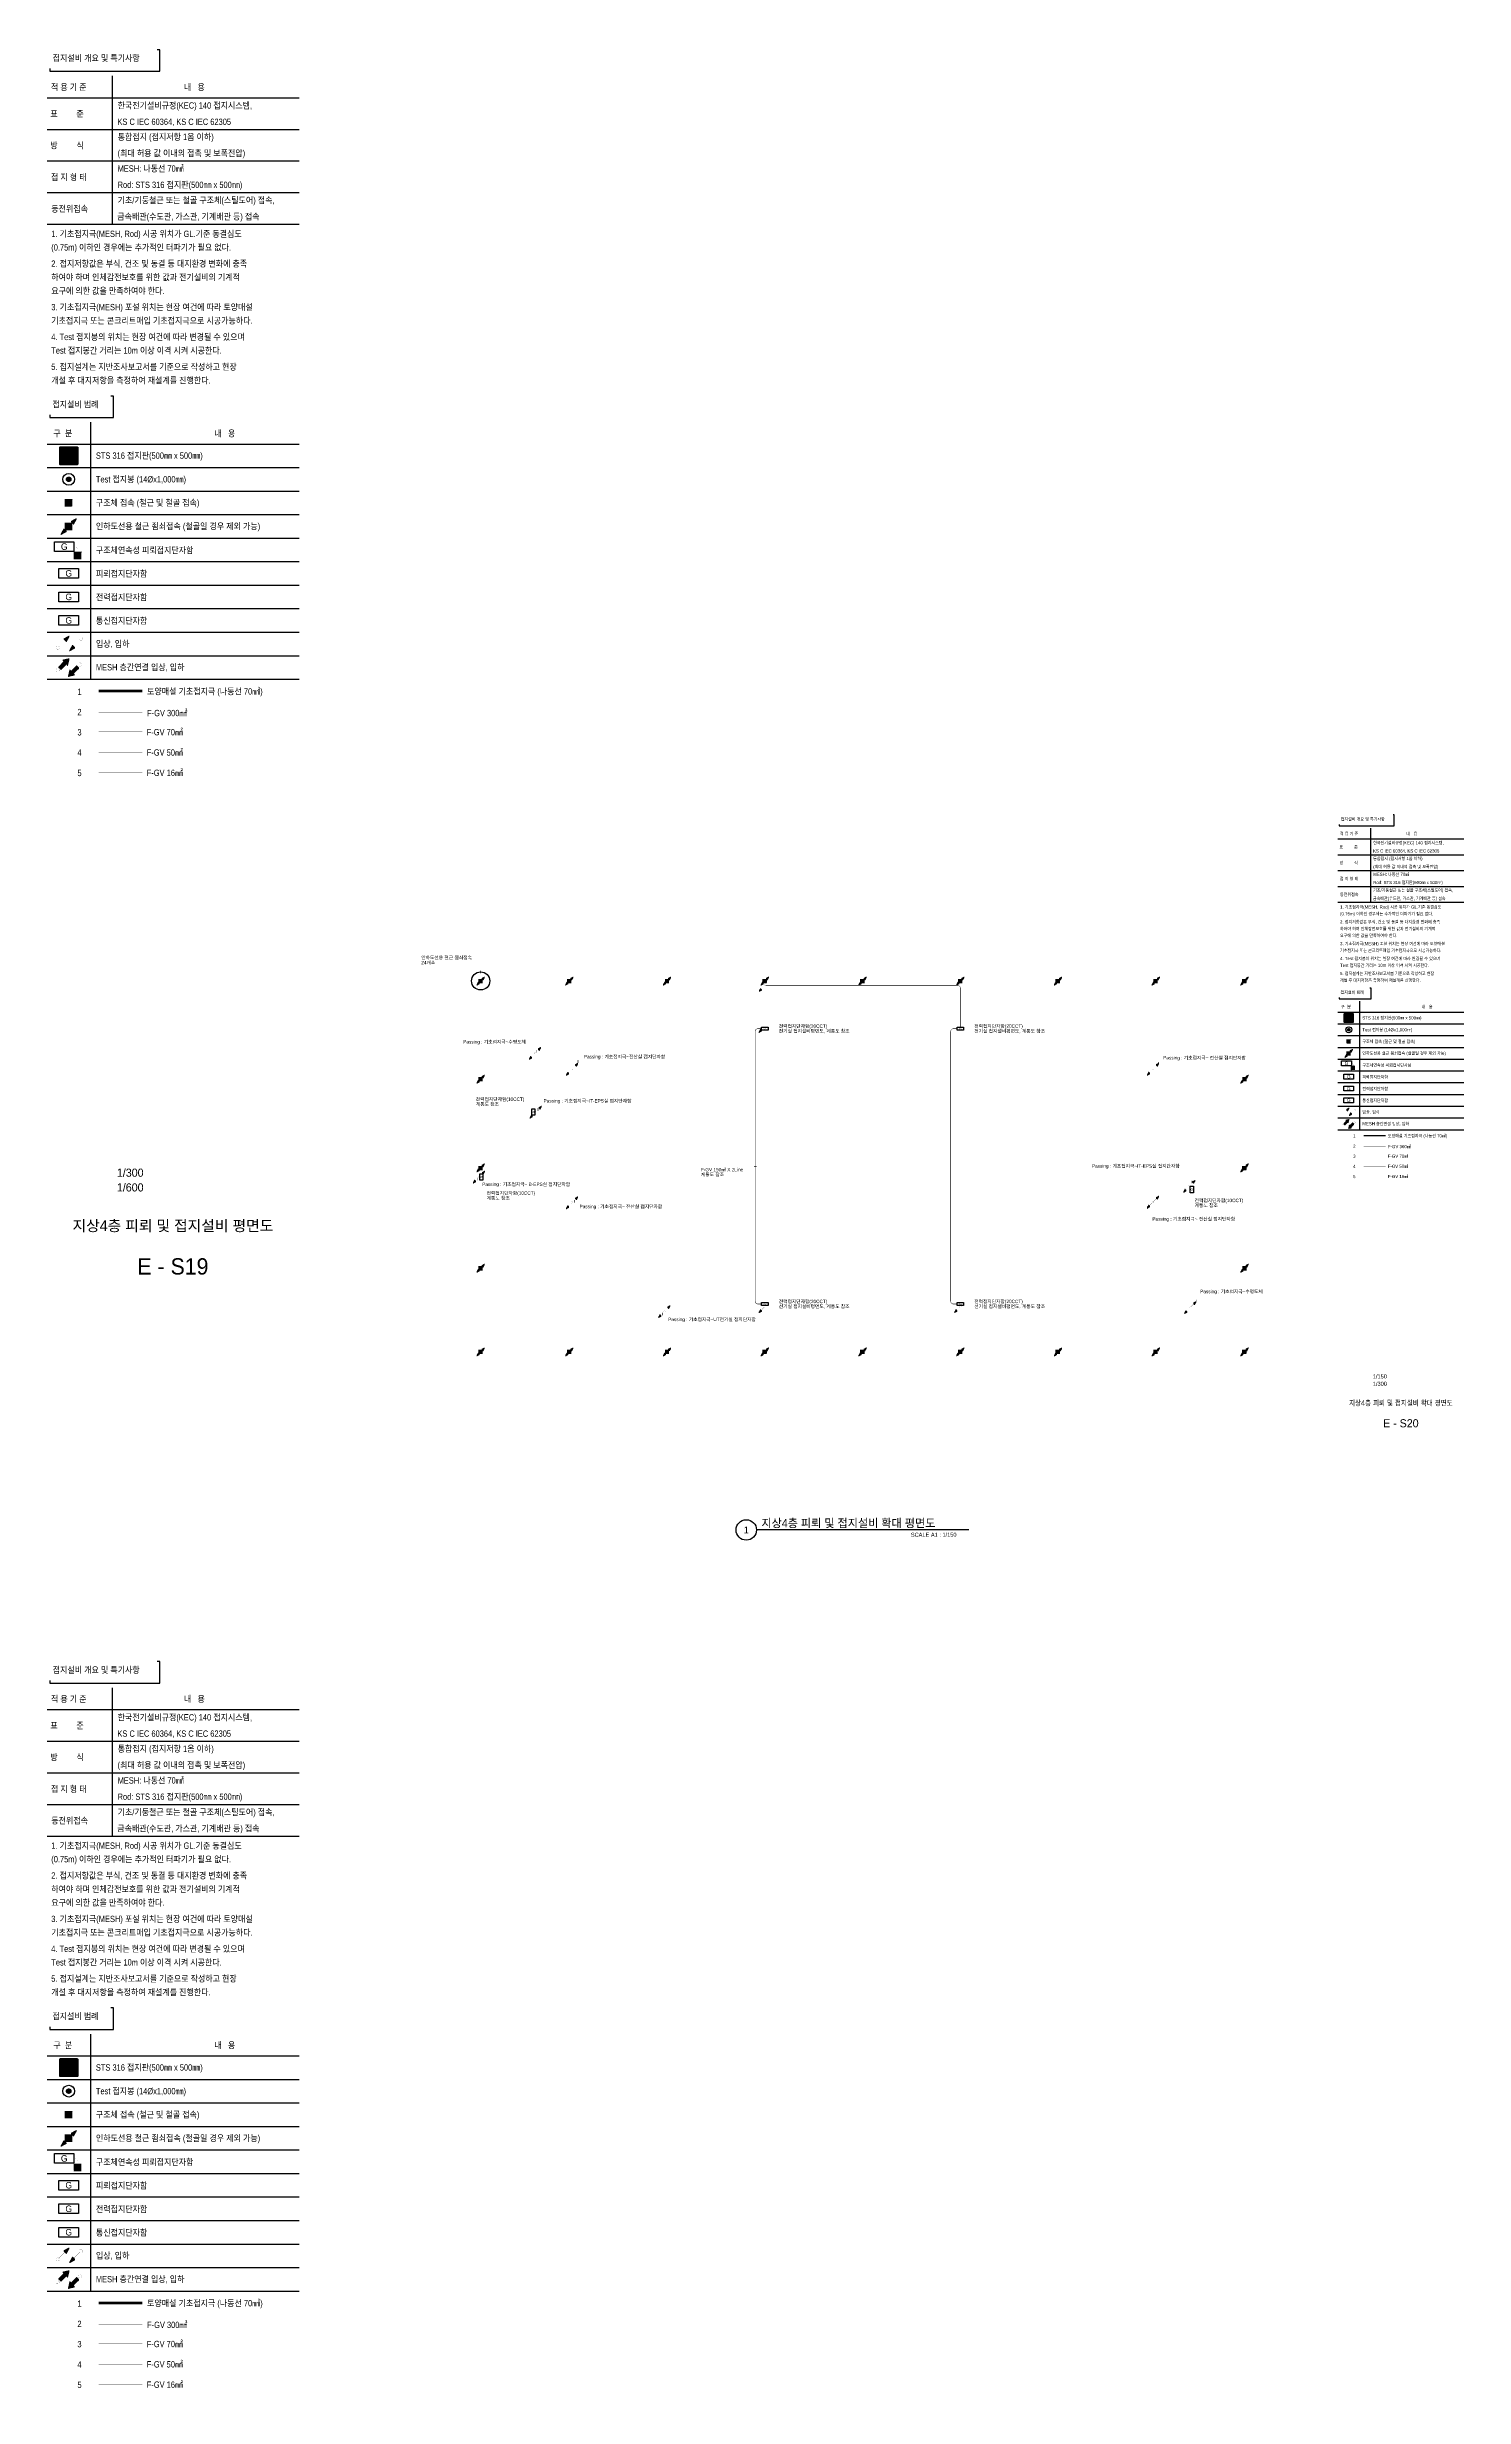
# Model space of a CAD drawing. Header units: millimetres. Extents: x 81900 to 502050, y -708375 to 1238700.
# Drawn here: x 219339 to 375900, y 266094 to 525900 of the extents above; entities that cross this region are included whole.
import ezdxf
from ezdxf.enums import TextEntityAlignment as Align

# ---------------------------------------------------------------- set-up
doc = ezdxf.new("R2010")
doc.units = ezdxf.units.MM
doc.header["$LTSCALE"] = 150
doc.set_wipeout_variables(frame=1)
for name, pattern in [('AM_ISO09W050', [22.5, 12, -1.5, 3, -1.5, 3, -1.5]), ('C2', [18.5, 13.5, -2, 1, -2]), ('HID', [2.3, 1.5, -0.8])]:
    doc.linetypes.add(name, pattern=pattern)
doc.layers.get('0').update_dxf_attribs({"lineweight": 0})
for name, color, linetype in [('------02 Etc Panel', 3, 'Continuous'), ('------99 Grounding and Lightning', 3, 'Continuous'), ('------99 Grounding_Grounding Terminal Board_E', 3, 'Continuous'), ('------99 Grounding_Grounding Terminal Board_T', 2, 'Continuous'), ('------99 Grounding_Mesh', 6, 'Continuous'), ('-----09 E-WIRE-GV', 2, 'Continuous'), ('-----20 General Symbol', 3, 'Continuous'), ('-----29 Cable Schedule', 1, 'Continuous'), ('-----29 Indicator', 1, 'Continuous'), ('-----30 Text', 2, 'Continuous'), ('-----41 Drawing Title', 2, 'Continuous'), ('-----42 Drawing Number', 2, 'Continuous'), ('-----43 Drawing Scale', 3, 'Continuous')]:
    doc.layers.add(name, color=color, linetype=linetype)
doc.styles.add('ELEC', font='')
doc.styles.get('ELEC').set_extended_font_data('Dotum')
pattern_1 = [(180, (845852.563, 610254.6404), (-1e-14, -6.25), [])]

# ---------------------------------------------------------------- blocks, each defined once
blk = doc.blocks.new('STS 316 접지판')
blk.add_wipeout([(-254, -276), (-270, -270), (-276, -254), (-276, 254), (-270, 270), (-254, 276), (254, 276), (270, 270), (276, 254), (276, -254), (270, -270), (254, -276)])
h = blk.add_hatch(color=256)
h.dxf.hatch_style = 1
h.set_gradient(color1=(132, 132, 132), color2=(214, 214, 214), tint=1, name='SPHERICAL')
edge = h.paths.add_edge_path()
edge.add_line((-254, 276), (254, 276))
edge.add_arc((254, 254), 22.1, 0, 90, ccw=False)
edge.add_line((276, 254), (276, -254))
edge.add_arc((254, -254), 22.1, 270, 360, ccw=False)
edge.add_line((254, -276), (-254, -276))
edge.add_arc((-254, -254), 22.1, 180, 270, ccw=False)
edge.add_line((-276, -254), (-276, 254))
edge.add_arc((-254, 254), 22.1, 90, 180, ccw=False)
h.paths.add_polyline_path([(-169, 221), (169, 221, -0.668179), (173, 212), (-165, 212, -1.496606)], flags=16)
h.paths.add_polyline_path([(221, 169), (221, -169, -0.668179), (212, -173), (212, 165, -1.496606)], flags=16)
h.paths.add_polyline_path([(-173, -212), (165, -212, -1.496606), (169, -221), (-169, -221, -0.668179)], flags=16)
h.paths.add_polyline_path([(-221, 169, 0.022626), (-52, 0, 1.473564), (-43, 4, 0.045564)], flags=16)
h = blk.add_hatch(color=256)
h.set_gradient(color1=(255, 255, 255), tint=1, name='SPHERICAL')
edge = h.paths.add_edge_path()
edge.add_arc((-232, 232), 22.1, 0, 360)
edge = h.paths.add_edge_path()
edge.add_arc((-78, 249), 16.6, 0, 360)
edge = h.paths.add_edge_path()
edge.add_arc((78, 249), 16.6, 0, 360)
edge = h.paths.add_edge_path()
edge.add_arc((232, 232), 22.1, 0, 360)
edge = h.paths.add_edge_path()
edge.add_arc((249, -77), 16.6, 0, 360)
edge = h.paths.add_edge_path()
edge.add_arc((249, 77), 16.6, 0, 360)
edge = h.paths.add_edge_path()
edge.add_arc((-78, -249), 16.6, 0, 360)
edge = h.paths.add_edge_path()
edge.add_arc((78, -249), 16.6, 0, 360)
edge = h.paths.add_edge_path()
edge.add_arc((232, -232), 22.1, 0, 360)
edge = h.paths.add_edge_path()
edge.add_arc((-232, -232), 22.1, 0, 360)
edge = h.paths.add_edge_path()
edge.add_arc((-249, -77), 16.6, 0, 360)
edge = h.paths.add_edge_path()
edge.add_arc((-249, 77), 16.6, 0, 360)
edge = h.paths.add_edge_path()
edge.add_arc((0, 0), 22.1, 0, 360)
h = blk.add_hatch(color=256)
h.set_gradient(color1=(255, 255, 255), tint=1, name='SPHERICAL')
edge = h.paths.add_edge_path()
edge.add_arc((-249, -77), 16.6, 0, 360)
edge = h.paths.add_edge_path()
edge.add_arc((-249, 77), 16.6, 0, 360)
edge = h.paths.add_edge_path()
edge.add_arc((-232, 232), 22.1, 0, 360)
edge = h.paths.add_edge_path()
edge.add_arc((-78, 249), 16.6, 0, 360)
edge = h.paths.add_edge_path()
edge.add_arc((78, 249), 16.6, 0, 360)
edge = h.paths.add_edge_path()
edge.add_arc((0, 0), 22.1, 0, 360)
edge = h.paths.add_edge_path()
edge.add_arc((232, 232), 22.1, 0, 360)
h = blk.add_hatch(color=256)
h.set_gradient(color1=(132, 132, 132), one_color=1, tint=1, name='SPHERICAL')
edge = h.paths.add_edge_path()
edge.add_arc((0, 0), 22.1, 0, 360)
for points in [[(-254, 276), (254, 276, -0.414214), (276, 254), (276, -254, -0.414214), (254, -276), (-254, -276, -0.414214), (-276, -254), (-276, 254, -0.414214), (-254, 276, 0.033225)], [(-221, -169), (-221, 169, -0.668179), (-212, 173), (-43, 4, -0.414214), (-43, -4), (-212, -173, -0.668179), (-221, -169, -0.016281)], [(-169, 221), (169, 221, -0.668179), (173, 212), (4, 43, -0.414214), (-4, 43), (-173, 212, -0.668179), (-169, 221, -0.016281)], [(221, -169), (221, 169, 0.668179), (212, 173), (43, 4, 0.414214), (43, -4), (212, -173, 0.668179), (221, -169, 0.016281)], [(-169, -221), (169, -221, 0.668179), (173, -212), (4, -43, 0.414214), (-4, -43), (-173, -212, 0.668179), (-169, -221, 0.016281)]]:
    blk.add_lwpolyline(points, format="xyb")
for centre, radius in [((-249, 77), 16.6), ((-232, 232), 22.1), ((-78, 249), 16.6), ((0, 0), 22.1), ((78, 249), 16.6), ((232, 232), 22.1), ((249, 77), 16.6), ((-249, -77), 16.6), ((-232, -232), 22.1), ((-78, -249), 16.6), ((78, -249), 16.6), ((232, -232), 22.1), ((249, -77), 16.6)]:
    blk.add_circle(centre, radius)
blk = doc.blocks.new('구조체접속')
h = blk.add_hatch()
h.set_pattern_fill('ANGLE', color=1, scale=200)
h.set_pattern_definition([(0, (0, 0), (0, 55), [40, -15]), (90, (0, 0), (-55, 3e-15), [40, -15])])
h.paths.add_polyline_path([(168, 168), (-168, 168), (-168, -168), (168, -168)])
at = {"color": 1}
for p, q in [((166, 168), (168, 166)), ((-168, -166), (-166, -168))]:
    blk.add_line(p, q, dxfattribs=at)
at = {"color": 1, "const_width": 2}
blk.add_lwpolyline([(168, 168), (-168, 168), (-168, -168), (168, -168)], close=True, dxfattribs=at)
blk = doc.blocks.new("'인하도선용 수직철근 또는 철골")
h = blk.add_hatch()
h.set_pattern_fill('ANSI31', color=256, scale=50, angle=135)
h.set_pattern_definition(pattern_1)
h.paths.add_polyline_path([(291, 293), (180, 89), (88, 181)])
h = blk.add_hatch()
h.set_pattern_fill('ANSI31', color=256, scale=50, angle=135)
h.set_pattern_definition(pattern_1)
h.paths.add_polyline_path([(-291, -293), (-180, -89), (-88, -181)])
at = {"const_width": 3.93}
for points in [[(293, 293), (181, 88), (88, 181), (293, 293)], [(-293, -293), (-181, -88), (-88, -181), (-293, -293)]]:
    blk.add_lwpolyline(points, dxfattribs=at)
at = {"xscale": 0.8, "yscale": 0.8, "zscale": 0.8}
blk.add_blockref('구조체접속', (0, 0), dxfattribs=at)
blk = doc.blocks.new('입상입하1')
h = blk.add_hatch()
h.set_pattern_fill('ANSI31', color=256, scale=50, angle=135)
h.set_pattern_definition([(180, (845993.8846, 610394.13), (-1e-14, -6.25), [])])
h.paths.add_polyline_path([(432, 432), (321, 228), (229, 321)])
at = {"const_width": 3.93}
blk.add_lwpolyline([(0, 61, -1), (0, -61, -1), (0, 61)], format="xyb", dxfattribs=at)
for points in [[(43, 43), (275, 275)], [(434, 433), (322, 227), (229, 321), (434, 433)]]:
    blk.add_lwpolyline(points, dxfattribs=at)
blk = doc.blocks.new('입상입하2')
h = blk.add_hatch()
h.set_pattern_fill('ANSI31', color=256, scale=100, angle=135)
h.set_pattern_definition([(180, (0, 0), (-2e-14, -12.5), [])])
h.paths.add_polyline_path([(326, 242), (377, 192), (433, 433), (192, 377), (242, 326), (39, 124), (124, 39)])
at = {"const_width": 3.93}
blk.add_lwpolyline([(0, 61, -1), (0, -61, -1), (0, 61)], format="xyb", dxfattribs=at)
blk.add_lwpolyline([(377, 192), (326, 242), (124, 39), (39, 124), (242, 326), (192, 377), (433, 433)], close=True, dxfattribs=at)
blk = doc.blocks.new('A$Cbdca0f5f')
at = {"color": 0}
blk.add_lwpolyline([(-360, -360), (-360, 0), (360, 0), (360, -360)], close=True, dxfattribs=at)
at = {"color": 0, "style": 'ELEC'}
blk.add_text('G', height=240, dxfattribs=at).set_placement((0, -180), align=Align.MIDDLE)
blk = doc.blocks.new('구조체연속성 TEST 단자함')
at = {"const_width": 2}
blk.add_lwpolyline([(491, -200), (491, -100, 0.414214), (391, 0), (360, 0)], format="xyb", dxfattribs=at)
at = {"layer": '------99 Grounding_Grounding Terminal Board_E'}
blk.add_blockref('A$Cbdca0f5f', (0, 180), dxfattribs=at)
at = {"xscale": 0.8, "yscale": 0.8, "zscale": 0.8}
blk.add_blockref('구조체접속', (491, -334), dxfattribs=at)
blk = doc.blocks.new('접지봉')
at = {"linetype": 'HID', "ltscale": 200}
h = blk.add_hatch(color=256, dxfattribs=at)
h.dxf.hatch_style = 1
edge = h.paths.add_edge_path()
edge.add_arc((0, 0), 102, 0, 360)
blk.add_circle((0, 0), 271)
blk.add_circle((0, 0), 102, dxfattribs=at)
blk = doc.blocks.new('A13')
blk.add_lwpolyline([(-300, 0), (-300, 300), (300, 300), (300, 0)], close=True)
at = {"style": 'ELEC'}
blk.add_text('G', height=200, dxfattribs=at).set_placement((0, 150), align=Align.MIDDLE)
blk = doc.blocks.new('A$C8673a4d5')
blk.add_wipeout([(-32961, -46990), (-32961, -49363), (-32661, -49363), (-32661, -49663), (-25624, -49663), (-25624, -47290), (-25924, -47290), (-25924, -46990)]).dxf.layer = '-----29 Cable Schedule'
blk.add_wipeout([(-32961, -50192), (-5100, -50192), (-5100, -90305), (-32961, -90305)]).dxf.layer = '-----29 Cable Schedule'
at = {"layer": '-----29 Cable Schedule'}
blk.add_lwpolyline([(-32661, -49363), (-32661, -49663), (-25624, -49663), (-25624, -47290), (-25924, -47290)], dxfattribs=at)
blk.add_wipeout([(-32961, -46990), (-25924, -46990), (-25924, -49363), (-32961, -49363)]).dxf.layer = '-----29 Cable Schedule'
at = {"layer": '-----30 Text', "style": 'ELEC', "width": 0.9}
blk.add_text('접지설비 범례', height=700, dxfattribs=at).set_placement((-32369, -48206), align=Align.MIDDLE_LEFT)
blk.add_wipeout([(-32961, -50193), (-5100, -50193), (-5100, -90306), (-32961, -90306)]).dxf.layer = '-----29 Cable Schedule'
at = {"layer": '-----09 E-WIRE-GV', "color": 6, "linetype": 'AM_ISO09W050', "ltscale": 0.5, "const_width": 300}
blk.add_lwpolyline([(-27238, -79908), (-22438, -79908)], dxfattribs=at)
at = {"layer": '-----09 E-WIRE-GV', "color": 1, "linetype": 'C2', "ltscale": 0.5, "const_width": 30}
blk.add_lwpolyline([(-27238, -82304), (-22438, -82304)], dxfattribs=at)
at = {"layer": '-----09 E-WIRE-GV', "color": 3, "linetype": 'C2', "ltscale": 0.5, "const_width": 30}
blk.add_lwpolyline([(-27238, -84417), (-22438, -84417)], dxfattribs=at)
at = {"layer": '-----09 E-WIRE-GV', "color": 4, "linetype": 'C2', "ltscale": 0.5, "const_width": 30}
blk.add_lwpolyline([(-27238, -86664), (-22438, -86664)], dxfattribs=at)
at = {"layer": '-----09 E-WIRE-GV', "color": 2, "linetype": 'C2', "ltscale": 0.5, "const_width": 30}
blk.add_lwpolyline([(-27238, -88912), (-22438, -88912)], dxfattribs=at)
at = {"layer": '-----29 Cable Schedule'}
blk.add_line((-28161, -50193), (-28161, -78593), dxfattribs=at)
for points in [[(-32961, -52593), (-5100, -52593)], [(-32961, -55193), (-5100, -55193)], [(-32961, -57793), (-5100, -57793)], [(-32961, -60393), (-5100, -60393)], [(-32961, -62993), (-5100, -62993)], [(-32961, -65593), (-5100, -65593)], [(-32961, -68193), (-5100, -68193)], [(-32961, -70793), (-5100, -70793)], [(-32961, -73393), (-5100, -73393)], [(-32961, -75993), (-5100, -75993)], [(-32961, -78593), (-5100, -78593)]]:
    blk.add_lwpolyline(points, dxfattribs=at)
at = {"layer": '------99 Grounding and Lightning'}
for name, p, xscale, yscale, zscale in [('구조체접속', (-30561, -59093), 2.4, 2.4, 2.4), ("'인하도선용 수직철근 또는 철골", (-30561, -61693), 3, 3, 3), ('구조체연속성 TEST 단자함', (-31062, -63931), 3, 3, 3)]:
    blk.add_blockref(name, p, dxfattribs=dict(at, xscale=xscale, yscale=yscale, zscale=zscale))
at = {"layer": '------99 Grounding_Grounding Terminal Board_E', "xscale": 3, "yscale": 3, "zscale": 3}
for p in [(-30561, -66353), (-30561, -68953)]:
    blk.add_blockref('A$Cbdca0f5f', p, dxfattribs=at)
at = {"layer": '------99 Grounding_Grounding Terminal Board_T', "xscale": 3.6, "yscale": 3.6, "zscale": 3.6}
blk.add_blockref('A13', (-30561, -72633), dxfattribs=at)
at = {"layer": '-----20 General Symbol', "xscale": 3, "yscale": 3, "zscale": 3}
for name, p in [('입상입하1', (-31786, -75095)), ('입상입하2', (-31798, -77616))]:
    blk.add_blockref(name, p, dxfattribs=at)
at = {"layer": '-----20 General Symbol', "xscale": 3, "yscale": 3, "zscale": 3, "rotation": 179.9999999997969}
for name, p in [('입상입하1', (-29184, -74140)), ('입상입하2', (-29324, -76969))]:
    blk.add_blockref(name, p, dxfattribs=at)
at = {"layer": '-----30 Text', "style": 'ELEC', "width": 0.9}
for s, p in [('내   용', (-14473, -51422)), ('STS 316 접지판(500㎜ x 500㎜)', (-27561, -53875)), ('Test 접지봉 (14Øx1,000㎜)', (-27561, -56493)), ('구조체 접속 (철근 및 철골 접속)', (-27561, -59083)), ('인하도선용 철근 죔쇠접속 (철골일 경우 제외 가능)', (-27561, -61683)), ('구조체연속성 피뢰접지단자함', (-27561, -64331)), ('피뢰접지단자함', (-27561, -66931)), ('전력접지단자함', (-27561, -69531)), ('통신접지단자함', (-27561, -72131)), ('입상, 입하', (-27561, -74675)), ('MESH 층간연결 입상, 입하', (-27561, -77275)), ('토양매설 기초접지극 (나동선 70㎟)', (-21904, -79938)), ('F-GV 300㎟ ', (-21904, -82333)), ('F-GV 70㎟', (-21940, -84447)), ('F-GV 50㎟', (-21940, -86694)), ('F-GV 16㎟', (-21940, -88941))]:
    blk.add_text(s, height=700, dxfattribs=at).set_placement(p, align=Align.MIDDLE_LEFT)
blk.add_wipeout([(-32961, -11903), (-5100, -11903), (-5100, -46690), (-32961, -46690)]).dxf.layer = '-----29 Cable Schedule'
at = {"layer": '------99 Grounding_Mesh', "xscale": 3.6, "yscale": 3.6, "zscale": 3.6}
blk.add_blockref('STS 316 접지판', (-30561, -53893), dxfattribs=at)
for points, layer in [([(-32961, -11903), (-5100, -11903), (-5100, -46690), (-32961, -46690)], '-----29 Cable Schedule'), ([(-30090, -82689), (-30090, -81716), (-29247, -81229), (-28404, -81716), (-28404, -82689), (-29247, -83176)], '-----29 Indicator'), ([(-30090, -89431), (-30090, -88457), (-29247, -87970), (-28404, -88457), (-28404, -89431), (-29247, -89917)], '-----29 Indicator')]:
    blk.add_wipeout(points).dxf.layer = layer
at = {"layer": '-----29 Cable Schedule'}
for points in [[(-32961, -14303), (-5100, -14303)], [(-32961, -17803), (-5100, -17803)], [(-32961, -21303), (-5100, -21303)], [(-32961, -24803), (-5100, -24803)], [(-32961, -28303), (-5100, -28303)]]:
    blk.add_lwpolyline(points, dxfattribs=at)
at = {"layer": '------99 Grounding and Lightning', "xscale": 2.4, "yscale": 2.4, "zscale": 2.4}
blk.add_blockref('접지봉', (-30561, -56493), dxfattribs=at)
at = {"layer": '-----30 Text', "style": 'ELEC', "width": 0.9}
for s, p in [('적 용 기 준', (-32525, -13133)), ('내   용', (-17834, -13133)), ('한국전기설비규정(KEC) 140 접지시스템,', (-25161, -15165)), ('표         준', (-32594, -16073)), ('KS C IEC 60364, KS C IEC 62305', (-25182, -16965)), ('방         식', (-32594, -19573)), ('통합접지 (접지저항 1옴 이하)', (-25161, -18636)), ('(최대 허용 값 이내의 접촉 및 보폭전압)', (-25161, -20436)), ('접 지 형 태', (-32525, -23091)), ('MESH: 나동선 70㎟', (-25161, -22136)), ('기초/기둥철근 또는 철골 구조체(스틸도어) 접속,', (-25161, -25644)), ('Rod: STS 316 접지판(500㎜ x 500㎜)', (-25161, -23936)), ('등전위접속', (-32491, -26583)), ('금속배관(수도관, 가스관, 기계배관 등) 접속', (-25197, -27444)), ('(0.75m) 이하인 경우에는 추가적인 터파기가 필요 없다.', (-32491, -30853)), ('1. 기초접지극(MESH, Rod) 시공 위치가 GL.기준 동결심도', (-32491, -29353)), ('하여야 하며 인체감전보호를 위한 값과 전기설비의 기계적 ', (-32491, -34153)), ('2. 접지저항값은 부식, 건조 및 동결 등 대지환경 변화에 충족', (-32491, -32653)), ('요구에 의한 값을 만족하여야 한다.', (-32491, -35653)), ('3. 기초접지극(MESH) 포설 위치는 현장 여건에 따라 토양매설', (-32491, -37453)), ('기초접지극 또는 콘크리트매입 기초접지극으로 시공가능하다.', (-32491, -38953)), ('4. Test 접지봉의 위치는 현장 여건에 따라 변경될 수 있으며', (-32491, -40753)), ('Test 접지봉간 거리는 10m 이상 이격 시켜 시공한다.', (-32491, -42253)), ('5. 접지설계는 지반조사보고서를 기준으로 작성하고 현장 ', (-32491, -44053)), ('개설 후 대지저항을 측정하여 재설계를 진행한다.', (-32491, -45553)), ('구  분', (-32253, -51408))]:
    blk.add_text(s, height=700, dxfattribs=at).set_placement(p, align=Align.MIDDLE_LEFT)
for points, layer in [([(-32961, -8700), (-32961, -11074), (-32661, -11074), (-32661, -11374), (-20506, -11374), (-20506, -9000), (-20806, -9000), (-20806, -8700)], '-----29 Cable Schedule'), ([(-30090, -80442), (-30090, -79468), (-29247, -78982), (-28404, -79468), (-28404, -80442), (-29247, -80929)], '-----29 Indicator'), ([(-30090, -87183), (-30090, -86210), (-29247, -85723), (-28404, -86210), (-28404, -87183), (-29247, -87670)], '-----29 Indicator')]:
    blk.add_wipeout(points).dxf.layer = layer
at = {"layer": '-----29 Cable Schedule'}
blk.add_lwpolyline([(-32661, -11074), (-32661, -11374), (-20506, -11374), (-20506, -9000), (-20806, -9000)], dxfattribs=at)
at = {"layer": '-----30 Text', "style": 'ELEC', "width": 0.9}
for s, p in [('1', (-29603, -79979)), ('5', (-29603, -88960))]:
    blk.add_text(s, height=700, dxfattribs=at).set_placement(p, align=Align.MIDDLE_LEFT)
blk.add_wipeout([(-30090, -84936), (-30090, -83963), (-29247, -83476), (-28404, -83963), (-28404, -84936), (-29247, -85423)]).dxf.layer = '-----29 Indicator'
for s, p in [('2', (-29603, -82226)), ('3', (-29603, -84465)), ('4', (-29603, -86713))]:
    blk.add_text(s, height=700, dxfattribs=at).set_placement(p, align=Align.MIDDLE_LEFT)
blk.add_wipeout([(-32961, -8700), (-20806, -8700), (-20806, -11074), (-32961, -11074)]).dxf.layer = '-----29 Cable Schedule'
at = {"layer": '-----29 Cable Schedule'}
blk.add_lwpolyline([(-25761, -11903), (-25761, -28303)], dxfattribs=at)
at = {"layer": '-----30 Text', "style": 'ELEC', "width": 0.9}
blk.add_text('접지설비 개요 및 특기사항', height=700, dxfattribs=at).set_placement((-32331, -9925), align=Align.MIDDLE_LEFT)
blk = doc.blocks.new('C01')
blk.add_lwpolyline([(-300, 0), (-300, 300), (300, 300), (300, 0)], close=True)
at = {"style": 'ELEC'}
blk.add_text('G', height=200, dxfattribs=at).set_placement((0, 150), align=Align.MIDDLE)

msp = doc.modelspace()

# ---------------------------------------------------------------- linework, layer by layer
at = {"layer": '-----09 E-WIRE-GV', "color": 1, "linetype": 'C2', "ltscale": 0.3, "const_width": 50}
msp.add_lwpolyline([(319890, 417370), (319490, 417370, 0.4142136), (319190, 417070), (319190, 387230, 0.4142136), (319490, 386930), (319890, 386930)], format="xyb", dxfattribs=at)
at = {"layer": '-----29 Indicator', "elevation": 0}
msp.add_lwpolyline([(273035, 415889, 0, 0, 0), (273420, 415889, 0, 0, 0), (273420, 415026, 64.2, 64.2, 0), (273420, 414726, 0, 0, 0)], format="xyseb", dxfattribs=at)
at = {"layer": '-----29 Indicator'}
msp.add_lwpolyline([(296577, 402150, 0, 0, 0), (297440, 402150, 64.2, 64.2, 0), (297740, 402150, 0, 0, 0)], format="xyseb", dxfattribs=at)
at = {"layer": '-----41 Drawing Title', "color": 7}
msp.add_line((321173, 361950), (297727, 361950), dxfattribs=at)
msp.add_circle((296602, 361950), 1125, dxfattribs=at)

# ---------------------------------------------------------------- block references
at = {"layer": '------02 Etc Panel', "xscale": 1.199999999953434, "yscale": 1.199999999953434, "zscale": 1.199999999953434}
for p in [(298650, 417190), (320250, 417190)]:
    msp.add_blockref('C01', p, dxfattribs=at)
at = {"layer": '------02 Etc Panel', "xscale": 1.199999999953434, "yscale": 1.199999999953434, "zscale": 1.199999999953434, "rotation": 90}
for p in [(273250, 408161), (267510, 400970), (346010, 399599)]:
    msp.add_blockref('C01', p, dxfattribs=at)
at = {"layer": '------99 Grounding and Lightning', "xscale": 1.5, "yscale": 1.5, "zscale": 1.5}
for p in [(267253, 422647), (277050, 422650), (287850, 422650), (298650, 422650), (309450, 422650), (320250, 422650), (331050, 422650), (341850, 422650), (351647, 422647), (267253, 411803), (351653, 411803), (267250, 402000), (351650, 402000), (267253, 390903), (351653, 390903), (267253, 381653), (277050, 381650), (287850, 381653), (298650, 381653), (309450, 381653), (320250, 381653), (331050, 381650), (341850, 381650), (351647, 381653)]:
    msp.add_blockref("'인하도선용 수직철근 또는 철골", p, dxfattribs=at)
at = {"layer": '-----20 General Symbol', "xscale": 1.5, "yscale": 1.5, "zscale": 1.5, "rotation": 180}
for p in [(298650, 422158), (273253, 414647), (277358, 412900), (341542, 412900), (273342, 408161), (267058, 400970), (277358, 398142), (341542, 398208), (345558, 399959), (287545, 386107), (345653, 386544)]:
    msp.add_blockref('입상입하1', p, dxfattribs=at)
at = {"layer": '-----20 General Symbol', "xscale": 1.5, "yscale": 1.5, "zscale": 1.5}
for p in [(273253, 414647), (277358, 412900), (341542, 412900), (273342, 408161), (267058, 400970), (345558, 399959), (277358, 398142), (341542, 398208), (345653, 386547), (287545, 386107)]:
    msp.add_blockref('입상입하1', p, dxfattribs=at)
at = {"layer": '-----29 Cable Schedule'}
for p in [(252300, 534600), (252300, 356400)]:
    msp.add_blockref('A$C8673a4d5', p, dxfattribs=at)
at = {"layer": '-----29 Cable Schedule', "xscale": 0.5, "yscale": 0.5, "zscale": 0.5}
msp.add_blockref('A$C8673a4d5', (378450, 445500), dxfattribs=at)

# ---------------------------------------------------------------- texts
at = {"layer": '-----41 Drawing Title', "style": 'ELEC'}
msp.add_text('지상4층 피뢰 및 접지설비 평면도', height=1200, dxfattribs=at).set_placement((233250, 395590), align=Align.MIDDLE_CENTER)
at = {"layer": '-----41 Drawing Title', "style": 'ELEC', "width": 0.85}
msp.add_text('지상4층 피뢰 및 접지설비 확대 평면도', height=600, dxfattribs=at).set_placement((368925, 375995), align=Align.MIDDLE_CENTER)
at = {"layer": '-----41 Drawing Title', "color": 7, "style": 'ELEC'}
msp.add_text('1', height=750, dxfattribs=at).set_placement((296602, 361950), align=Align.MIDDLE)
at = {"layer": '-----41 Drawing Title', "color": 2, "style": 'ELEC'}
msp.add_text('지상4층 피뢰 및 접지설비 확대 평면도', height=900, dxfattribs=at).set_placement((298267, 362250))
at = {"layer": '-----41 Drawing Title', "style": 'ELEC'}
msp.add_text('SCALE A1 : 1/150', height=450, dxfattribs=at).set_placement((319831, 361200), align=Align.RIGHT)
at = {"layer": '-----42 Drawing Number', "style": 'ELEC'}
for s, height, p in [('E - S19', 1800, (233250, 391090)), ('E - S20', 900, (368925, 373745))]:
    msp.add_text(s, height=height, dxfattribs=at).set_placement(p, align=Align.MIDDLE_CENTER)
at = {"layer": '-----43 Drawing Scale', "style": 'ELEC'}
for s, height, p in [('1/300', 900, (227060, 401000)), ('1/600', 900, (227060, 399370)), ('1/150', 450, (365830, 378700)), ('1/300', 450, (365830, 377885))]:
    msp.add_text(s, height=height, dxfattribs=at).set_placement(p)

# ---------------------------------------------------------------- wipeouts: each hides what was drawn before it
for points in [[(300010, 387555), (308907, 387555), (308907, 386305), (300010, 386305)], [(321610, 387555), (330507, 387555), (330507, 386305), (321610, 386305)]]:
    msp.add_wipeout(points).dxf.layer = '-----29 Indicator'

# ---------------------------------------------------------------- next in the draw order: block references
at = {"layer": '------02 Etc Panel', "xscale": 1.2, "yscale": 1.2, "zscale": 1.2}
msp.add_blockref('C01', (320250, 386750), dxfattribs=at)
at = {"layer": '-----20 General Symbol', "xscale": 1.5, "yscale": 1.5, "zscale": 1.5, "rotation": 180}
msp.add_blockref('입상입하1', (320250, 386658), dxfattribs=at)

# ---------------------------------------------------------------- next in the draw order: texts
at = {"layer": '-----30 Text', "style": 'ELEC'}
for s, p in [('전력접지단자함(20CCT)', (300192, 387212)), ('전력접지단자함(20CCT)', (321792, 387212)), ('전기실 접지설비평면도, 계통도 참조', (300192, 386668)), ('전기실 접지설비평면도, 계통도 참조', (321792, 386668))]:
    msp.add_text(s, height=375, dxfattribs=at).set_placement(p, align=Align.MIDDLE_LEFT)

# ---------------------------------------------------------------- next in the draw order: wipeouts: each hides what was drawn before it
for points in [[(260619, 425592), (266869, 425592), (266869, 424342), (260619, 424342)], [(265262, 416264), (273035, 416264), (273035, 415514), (265262, 415514)], [(300010, 417995), (308907, 417995), (308907, 416745), (300010, 416745)], [(321610, 417995), (330507, 417995), (330507, 416745), (321610, 416745)], [(278494, 414657), (288554, 414657), (288554, 413907), (278494, 413907)], [(342605, 414516), (352828, 414516), (352828, 413766), (342605, 413766)], [(266578, 409938), (272506, 409938), (272506, 408688), (266578, 408688)], [(274085, 409775), (284788, 409775), (284788, 409025), (274085, 409025)], [(291451, 402150), (296577, 402150), (296577, 400900), (291451, 400900)], [(334663, 402563), (345367, 402563), (345367, 401813), (334663, 401813)], [(267770, 399550), (273685, 399550), (273685, 398300), (267770, 398300)], [(278115, 398072), (288337, 398072), (288337, 397322), (278115, 397322)], [(346012, 398740), (351965, 398740), (351965, 397490), (346012, 397490)], [(346690, 388663), (354413, 388663), (354413, 387913), (346690, 387913)], [(287855, 385588), (298559, 385588), (298559, 384838), (287855, 384838)]]:
    msp.add_wipeout(points).dxf.layer = '-----29 Indicator'

# ---------------------------------------------------------------- next in the draw order: linework, layer by layer
at = {"layer": '-----09 E-WIRE-GV', "color": 1, "linetype": 'C2', "ltscale": 0.3, "const_width": 50}
for points in [[(320250, 417550), (320250, 421858, 0.4142136), (319950, 422158), (298742, 422158)], [(298290, 417370), (297890, 417370, 0.4142136), (297590, 417070), (297590, 387230, 0.4142136), (297890, 386930), (298290, 386930)]]:
    msp.add_lwpolyline(points, format="xyb", dxfattribs=at)
at = {"layer": '-----29 Indicator', "elevation": 0}
for points in [[(266869, 424954, 0, 0, 0), (267253, 424954, 0, 0, 0), (267253, 423797, 64.2, 64.2, 0), (267253, 423497, 0, 0, 0)], [(278494, 414282, 0, 0, 0), (278005, 414282, 0, 0, 0), (278005, 413890, 64.2, 64.2, 0), (278005, 413589, 0, 0, 0)], [(346690, 388288, 0, 0, 0), (346305, 388288, 0, 0, 0), (346305, 387425, 64.2, 64.2, 0), (346305, 387124, 0, 0, 0)]]:
    msp.add_lwpolyline(points, format="xyseb", dxfattribs=at)
at = {"layer": '-----29 Indicator'}
for points in [[(342605, 414141, 0, 0, 0), (342117, 414141, 0, 0, 0), (342117, 413691, 64.2, 64.2, 0), (342117, 413391, 0, 0, 0)], [(274085, 409400, 0, 0, 0), (273596, 409400, 0, 0, 0), (273596, 408584, 64.2, 64.2, 0), (273596, 408283, 0, 0, 0)], [(345367, 402188, 0, 0, 0), (345855, 402188, 0, 0, 0), (345855, 400556, 64.2, 64.2, 0), (345855, 400255, 0, 0, 0)], [(278115, 397697, 0, 0, 0), (277626, 397697, 0, 0, 0), (277626, 398146, 64.2, 64.2, 0), (277626, 398447, 0, 0, 0)], [(287855, 385213, 0, 0, 0), (287366, 385213, 0, 0, 0), (287366, 385663, 64.2, 64.2, 0), (287366, 385963, 0, 0, 0)]]:
    msp.add_lwpolyline(points, format="xyseb", dxfattribs=at)
msp.add_circle((267253, 422647), 1000, dxfattribs=at)

# ---------------------------------------------------------------- next in the draw order: block references
at = {"layer": '------02 Etc Panel', "xscale": 1.199999999953434, "yscale": 1.199999999953434, "zscale": 1.199999999953434}
msp.add_blockref('C01', (298650, 386750), dxfattribs=at)
at = {"layer": '-----20 General Symbol', "xscale": 1.5, "yscale": 1.5, "zscale": 1.5, "rotation": 180}
for p in [(298650, 417642), (298650, 386658)]:
    msp.add_blockref('입상입하1', p, dxfattribs=at)

# ---------------------------------------------------------------- next in the draw order: texts
at = {"layer": '-----30 Text', "style": 'ELEC'}
for s, p in [('24개소', (260686, 424672)), ('인하도선용 철근 죔쇠접속', (260686, 425230)), ('Passing : 기초접지극~수평도체', (265323, 415917)), ('전력접지단자함(20CCT)', (300192, 417652)), ('전기실 접지설비평면도, 계통도 참조', (300192, 417108)), ('전력접지단자함(20CCT)', (321792, 417652)), ('전기실 접지설비평면도, 계통도 참조', (321792, 417108)), ('Passing : 기초접지극~전산실 접지단자함', (278652, 414275)), ('Passing : 기초접지극~ 전산실 접지단자함', (342669, 414153)), ('계통도 참조', (266715, 409031)), ('전력접지단자함(10CCT)', (266715, 409576)), ('Passing : 기초접지극~IT-EPS실 접지단자함', (274208, 409393)), ('계통도 참조', (291588, 401243)), ('F-GV 150㎟ X 2Line ', (291588, 401788)), ('Passing : 기초접지극~IT-EPS실 접지단자함', (334786, 402181)), ('계통도 참조', (267907, 398644)), ('전력접지단자함(10CCT)', (267907, 399188)), ('Passing : 기초접지극~ 전산실 접지단자함', (278178, 397708)), ('계통도 참조', (346149, 397833)), ('전력접지단자함(10CCT)', (346149, 398378)), ('Passing : 기초접지극~수평도체', (346752, 388315)), ('Passing : 기초접지극~UT전기실 접지단자함', (287973, 385225))]:
    msp.add_text(s, height=375, dxfattribs=at).set_placement(p, align=Align.MIDDLE_LEFT)

# ---------------------------------------------------------------- next in the draw order: wipeouts: each hides what was drawn before it
msp.add_wipeout([(267356, 400533), (278059, 400533), (278059, 399783), (267356, 399783)]).dxf.layer = '-----29 Indicator'
msp.add_wipeout([(341411, 396699), (351634, 396699), (351634, 395949), (341411, 395949)]).translate(0, 0, 0).dxf.layer = '-----29 Indicator'

# ---------------------------------------------------------------- next in the draw order: linework, layer by layer
at = {"layer": '-----29 Indicator'}
msp.add_lwpolyline([(267356, 400158, 0, 0, 0), (266867, 400158, 0, 0, 0), (266867, 400607, 64.2, 64.2, 0), (266867, 400908, 0, 0, 0)], format="xyseb", dxfattribs=at)
at = {"layer": '-----29 Indicator', "elevation": 0}
msp.add_lwpolyline([(341411, 396324, 0, 0, 0), (340922, 396324, 0, 0, 0), (340922, 397428, 64.2, 64.2, 0), (340922, 397728, 0, 0, 0)], format="xyseb", dxfattribs=at)

# ---------------------------------------------------------------- next in the draw order: texts
at = {"layer": '-----30 Text', "style": 'ELEC'}
for s, p in [('Passing : 기초접지극~ B-EPS실 접지단자함', (267419, 400170)), ('Passing : 기초접지극~ 전산실 접지단자함', (341475, 396336, 0))]:
    msp.add_text(s, height=375, dxfattribs=at).set_placement(p, align=Align.MIDDLE_LEFT)

doc.saveas('drawing.dxf')
